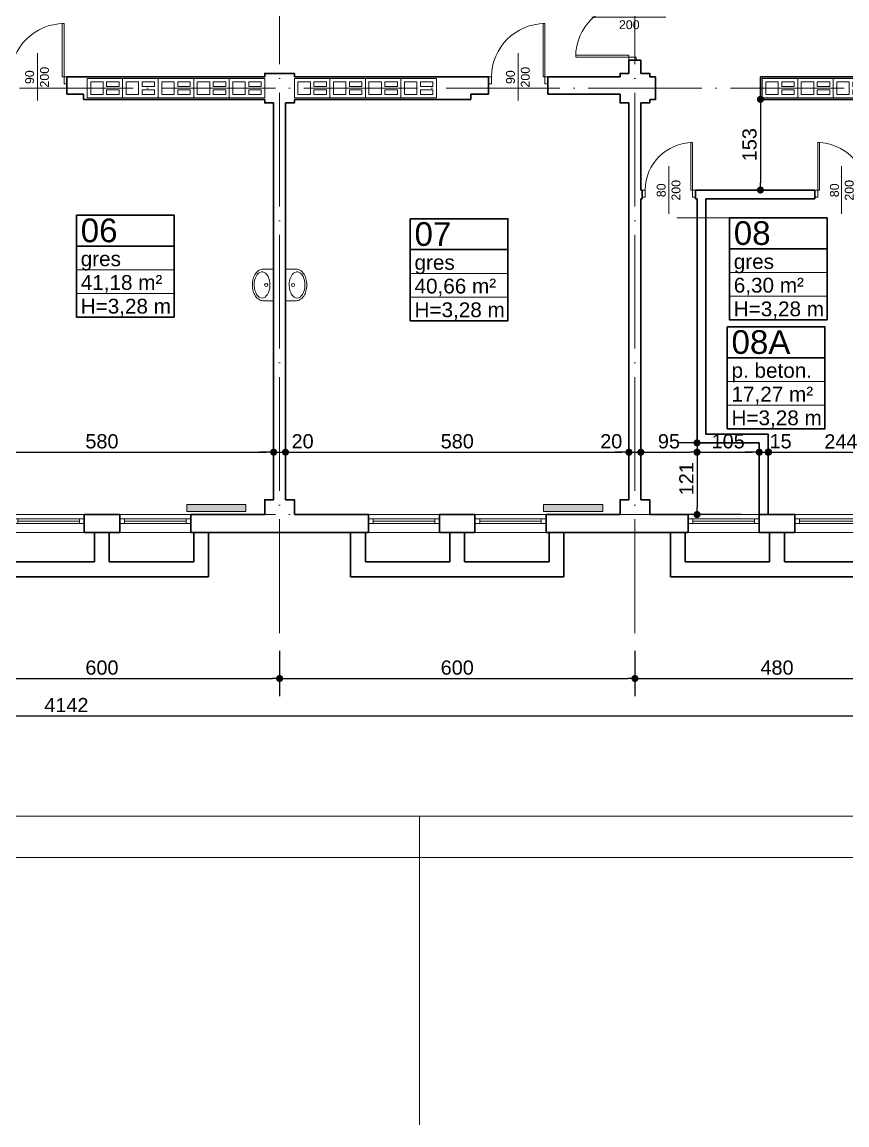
# Model space of a CAD drawing. Header units: millimetres. Extents: x 54 to 8480, y -22812 to 17434.
# Drawn here: x 3598 to 4991, y -18312 to -16450 of the extents above; entities that cross this region are included whole.
import ezdxf

# ---------------------------------------------------------------- set-up
doc = ezdxf.new("R2010")
doc.units = ezdxf.units.MM
doc.linetypes.add('ACAD_ISO04W100', pattern=[30, 24, -3, 0, -3])
for name, color, linetype, lineweight in [('000_armatura', 7, 'Continuous', 0), ('osie', 132, 'ACAD_ISO04W100', 0), ('PLATFORMA', 7, 'Continuous', 0), ('STOLARKA', 97, 'Continuous', 0), ('tabelki', 151, 'Continuous', 0), ('wymiary', 150, 'Continuous', 0)]:
    doc.layers.add(name, color=color, linetype=linetype, lineweight=lineweight)
doc.layers.add('grzejniki', color=104, linetype='Continuous')
doc.layers.add('TABELKI PO UWAGACH', color=5, linetype='Continuous')
doc.styles.get("Standard").update_dxf_attribs({"font": 'arial.ttf'})
doc.dimstyles.new('ISO-25', dxfattribs={"dimtxt": 24, "dimasz": 12, "dimexe": 30, "dimexo": 30, "dimgap": 6, "dimtad": 1, "dimdec": 0, "dimtxsty": 'Standard', "dimblk": 'DOT', "dimcen": 2.5, "dimadec": 0, "dimazin": 0, "dimtfac": 1, "dimtdec": 0, "dimtmove": 0, "dimatfit": 3, "dimldrblk": 'DOT', "dimfxl": 1, "dimarcsym": 0})

# ---------------------------------------------------------------- blocks, each defined once
blk = doc.blocks.new('A$C13771EA7')
at = {"color": 132, "linetype": 'ACAD_ISO04W100', "lineweight": 0, "ltscale": 8}
for p, q in [((2431, -2874), (2431, 166)), ((3031, -2874), (3031, 166)), ((-169, -1954), (4311, -1954)), ((-169, -2674), (4311, -2674))]:
    blk.add_line(p, q, dxfattribs=at)
blk = doc.blocks.new('A$C1D836454')
at = {"color": 82, "lineweight": 0}
for points in [[(0, -16.5), (60, -16.5), (60, 16.5), (0, 16.5)], [(6, -10.5), (27, -10.5), (27, 10.5), (6, 10.5)], [(33, 3), (54, 3), (54, 10.5), (33, 10.5)], [(33, -3), (54, -3), (54, -10.5), (33, -10.5)]]:
    blk.add_lwpolyline(points, close=True, dxfattribs=at)
blk = doc.blocks.new('A$C20DA20AD')
at = {"layer": 'STOLARKA', "lineweight": 0}
blk.add_line((45, -40), (45, 40), dxfattribs=at)
for points in [[(5, 0), (8, 0), (8, 80), (5, 80)], [(0, -12), (5, -12), (5, 0), (0, 0)], [(85, -12), (90, -12), (90, 0), (85, 0)]]:
    blk.add_lwpolyline(points, close=True, dxfattribs=at)
blk.add_arc((5, 0), 80, 0, 90, dxfattribs=at)
at = {"layer": 'STOLARKA', "lineweight": 0, "insert": (25.4, -37.7), "char_height": 15, "width": 74.399, "attachment_point": 1, "rotation": 90}
blk.add_mtext('\\pxqc;80\\P200', dxfattribs=at)
blk = doc.blocks.new('A$C08616DCC')
at = {"layer": 'STOLARKA', "lineweight": 0}
blk.add_line((-72.5, 62.5), (-72.5, -62.5), dxfattribs=at)
for points in [[(-140, 12), (-145, 12), (-145, 0), (-140, 0)], [(-137, 0), (-140, 0), (-140, -45), (-137, -45)], [(-5, 0), (-8, 0), (-8, -90), (-5, -90)], [(0, 12), (-5, 12), (-5, 0), (0, 0)]]:
    blk.add_lwpolyline(points, close=True, dxfattribs=at)
for centre, radius, start, end in [((-140, 0), 45, 270, 0), ((-5, 0), 90, 180, 270)]:
    blk.add_arc(centre, radius, start, end, dxfattribs=at)
blk = doc.blocks.new('_Dot')
at = {"color": 0, "linetype": 'ByBlock', "lineweight": -2}
blk.add_line((-0.5, 0), (-1, 0), dxfattribs=at)
at = {"color": 0, "linetype": 'ByBlock', "lineweight": 0, "const_width": 0.5}
blk.add_lwpolyline([(-0.25, 0, 1), (0.25, 0, 1)], format="xyb", close=True, dxfattribs=at)
blk = doc.blocks.new('*D701')
at = {"layer": 'Defpoints', "color": 0, "linetype": 'Continuous', "lineweight": 30}
for p in [(3432.6, -17481.3), (4032.6, -17481.3), (4032.6, -17558.1)]:
    blk.add_point(p, dxfattribs=at)
at = {"layer": 'wymiary', "color": 0, "linetype": 'Continuous', "lineweight": -2}
for p, q in [((3432.6, -17511.3), (3432.6, -17588.1)), ((4032.6, -17511.3), (4032.6, -17588.1)), ((3444.6, -17558.1), (4020.6, -17558.1))]:
    blk.add_line(p, q, dxfattribs=at)
at = {"layer": 'wymiary', "color": 0, "linetype": 'Continuous', "lineweight": -2, "xscale": 12, "yscale": 12, "zscale": 12, "rotation": 180}
blk.add_blockref('_Dot', (3432.6, -17558.1), dxfattribs=at)
at = {"layer": 'wymiary', "color": 0, "linetype": 'Continuous', "lineweight": -2, "xscale": 12, "yscale": 12, "zscale": 12}
blk.add_blockref('_Dot', (4032.6, -17558.1), dxfattribs=at)
at = {"layer": 'wymiary', "color": 0, "linetype": 'Continuous', "lineweight": 0, "insert": (3732.6, -17539.8), "char_height": 24, "attachment_point": 5}
blk.add_mtext('600', dxfattribs=at)
blk = doc.blocks.new('*D702')
at = {"layer": 'Defpoints', "color": 0, "linetype": 'Continuous', "lineweight": 30}
for p in [(4032.6, -17481.3), (4632.6, -17481.3), (4632.6, -17558.1)]:
    blk.add_point(p, dxfattribs=at)
at = {"layer": 'wymiary', "color": 0, "linetype": 'Continuous', "lineweight": -2}
for p, q in [((4032.6, -17511.3), (4032.6, -17588.1)), ((4632.6, -17511.3), (4632.6, -17588.1)), ((4044.6, -17558.1), (4620.6, -17558.1))]:
    blk.add_line(p, q, dxfattribs=at)
at = {"layer": 'wymiary', "color": 0, "linetype": 'Continuous', "lineweight": -2, "xscale": 12, "yscale": 12, "zscale": 12, "rotation": 180}
blk.add_blockref('_Dot', (4032.6, -17558.1), dxfattribs=at)
at = {"layer": 'wymiary', "color": 0, "linetype": 'Continuous', "lineweight": -2, "xscale": 12, "yscale": 12, "zscale": 12}
blk.add_blockref('_Dot', (4632.6, -17558.1), dxfattribs=at)
at = {"layer": 'wymiary', "color": 0, "linetype": 'Continuous', "lineweight": 0, "insert": (4332.6, -17539.8), "char_height": 24, "attachment_point": 5}
blk.add_mtext('600', dxfattribs=at)
blk = doc.blocks.new('*D703')
at = {"layer": 'Defpoints', "color": 0, "linetype": 'Continuous', "lineweight": 30}
for p in [(4632.6, -17481.3), (5112.6, -17481.3), (5112.6, -17558.1)]:
    blk.add_point(p, dxfattribs=at)
at = {"layer": 'wymiary', "color": 0, "linetype": 'Continuous', "lineweight": -2}
for p, q in [((4632.6, -17511.3), (4632.6, -17588.1)), ((5112.6, -17511.3), (5112.6, -17588.1)), ((4644.6, -17558.1), (5100.6, -17558.1))]:
    blk.add_line(p, q, dxfattribs=at)
at = {"layer": 'wymiary', "color": 0, "linetype": 'Continuous', "lineweight": -2, "xscale": 12, "yscale": 12, "zscale": 12, "rotation": 180}
blk.add_blockref('_Dot', (4632.6, -17558.1), dxfattribs=at)
at = {"layer": 'wymiary', "color": 0, "linetype": 'Continuous', "lineweight": -2, "xscale": 12, "yscale": 12, "zscale": 12}
blk.add_blockref('_Dot', (5112.6, -17558.1), dxfattribs=at)
at = {"layer": 'wymiary', "color": 0, "linetype": 'Continuous', "lineweight": 0, "insert": (4872.6, -17539.8), "char_height": 24, "attachment_point": 5}
blk.add_mtext('480', dxfattribs=at)
blk = doc.blocks.new('*D705')
at = {"layer": 'Defpoints', "color": 0, "linetype": 'Continuous', "lineweight": 30}
for p in [(1601.6, -17315.3), (5743.6, -17315.3), (5743.6, -17621)]:
    blk.add_point(p, dxfattribs=at)
at = {"layer": 'wymiary', "color": 0, "linetype": 'Continuous', "lineweight": -2}
for p, q in [((1601.6, -17345.3), (1601.6, -17651)), ((5743.6, -17345.3), (5743.6, -17651)), ((1613.6, -17621), (5731.6, -17621))]:
    blk.add_line(p, q, dxfattribs=at)
at = {"layer": 'wymiary', "color": 0, "linetype": 'Continuous', "lineweight": -2, "xscale": 12, "yscale": 12, "zscale": 12, "rotation": 180}
blk.add_blockref('_Dot', (1601.6, -17621), dxfattribs=at)
at = {"layer": 'wymiary', "color": 0, "linetype": 'Continuous', "lineweight": -2, "xscale": 12, "yscale": 12, "zscale": 12}
blk.add_blockref('_Dot', (5743.6, -17621), dxfattribs=at)
at = {"layer": 'wymiary', "color": 0, "linetype": 'Continuous', "lineweight": 0, "insert": (3672.6, -17602.9), "char_height": 24, "attachment_point": 5}
blk.add_mtext('4142', dxfattribs=at)
blk = doc.blocks.new('*D717')
at = {"layer": 'Defpoints', "color": 0, "linetype": 'Continuous', "lineweight": 0}
for p in [(3442.6, -17176), (4022.6, -17176), (4022.6, -17176)]:
    blk.add_point(p, dxfattribs=at)
at = {"layer": 'wymiary', "color": 0, "linetype": 'Continuous', "lineweight": -2}
blk.add_line((3454.6, -17176), (4010.6, -17176), dxfattribs=at)
at = {"layer": 'wymiary', "color": 0, "linetype": 'Continuous', "lineweight": -2, "xscale": 12, "yscale": 12, "zscale": 12, "rotation": 180}
blk.add_blockref('_Dot', (3442.6, -17176), dxfattribs=at)
at = {"layer": 'wymiary', "color": 0, "linetype": 'Continuous', "lineweight": -2, "xscale": 12, "yscale": 12, "zscale": 12}
blk.add_blockref('_Dot', (4022.6, -17176), dxfattribs=at)
at = {"layer": 'wymiary', "color": 0, "linetype": 'Continuous', "lineweight": 0, "insert": (3732.6, -17157.7), "char_height": 24, "attachment_point": 5}
blk.add_mtext('580', dxfattribs=at)
blk = doc.blocks.new('*D718')
at = {"layer": 'Defpoints', "color": 0, "linetype": 'Continuous', "lineweight": 0}
for p in [(4022.6, -17176), (4042.6, -17176), (4042.6, -17176)]:
    blk.add_point(p, dxfattribs=at)
at = {"layer": 'wymiary', "color": 0, "linetype": 'Continuous', "lineweight": -2}
for p, q in [((4010.6, -17176), (3998.6, -17176)), ((4022.6, -17176), (4042.6, -17176)), ((4054.6, -17176), (4066.6, -17176))]:
    blk.add_line(p, q, dxfattribs=at)
at = {"layer": 'wymiary', "color": 0, "linetype": 'Continuous', "lineweight": -2, "xscale": 12, "yscale": 12, "zscale": 12}
blk.add_blockref('_Dot', (4022.6, -17176), dxfattribs=at)
at = {"layer": 'wymiary', "color": 0, "linetype": 'Continuous', "lineweight": -2, "xscale": 12, "yscale": 12, "zscale": 12, "rotation": 180}
blk.add_blockref('_Dot', (4042.6, -17176), dxfattribs=at)
at = {"layer": 'wymiary', "color": 0, "linetype": 'Continuous', "lineweight": 0, "insert": (4071.5, -17157.7), "char_height": 24, "attachment_point": 5}
blk.add_mtext('20', dxfattribs=at)
blk = doc.blocks.new('*D719')
at = {"layer": 'Defpoints', "color": 0, "linetype": 'Continuous', "lineweight": 0}
for p in [(4042.6, -17176), (4622.6, -17176), (4622.6, -17176)]:
    blk.add_point(p, dxfattribs=at)
at = {"layer": 'wymiary', "color": 0, "linetype": 'Continuous', "lineweight": -2}
blk.add_line((4054.6, -17176), (4610.6, -17176), dxfattribs=at)
at = {"layer": 'wymiary', "color": 0, "linetype": 'Continuous', "lineweight": -2, "xscale": 12, "yscale": 12, "zscale": 12, "rotation": 180}
blk.add_blockref('_Dot', (4042.6, -17176), dxfattribs=at)
at = {"layer": 'wymiary', "color": 0, "linetype": 'Continuous', "lineweight": -2, "xscale": 12, "yscale": 12, "zscale": 12}
blk.add_blockref('_Dot', (4622.6, -17176), dxfattribs=at)
at = {"layer": 'wymiary', "color": 0, "linetype": 'Continuous', "lineweight": 0, "insert": (4332.6, -17157.7), "char_height": 24, "attachment_point": 5}
blk.add_mtext('580', dxfattribs=at)
blk = doc.blocks.new('*D720')
at = {"layer": 'Defpoints', "color": 0, "linetype": 'Continuous', "lineweight": 0}
for p in [(4622.6, -17176), (4642.6, -17176), (4642.6, -17176)]:
    blk.add_point(p, dxfattribs=at)
at = {"layer": 'wymiary', "color": 0, "linetype": 'Continuous', "lineweight": -2}
for p, q in [((4610.6, -17176), (4598.6, -17176)), ((4622.6, -17176), (4642.6, -17176)), ((4654.6, -17176), (4666.6, -17176))]:
    blk.add_line(p, q, dxfattribs=at)
at = {"layer": 'wymiary', "color": 0, "linetype": 'Continuous', "lineweight": -2, "xscale": 12, "yscale": 12, "zscale": 12}
blk.add_blockref('_Dot', (4622.6, -17176), dxfattribs=at)
at = {"layer": 'wymiary', "color": 0, "linetype": 'Continuous', "lineweight": -2, "xscale": 12, "yscale": 12, "zscale": 12, "rotation": 180}
blk.add_blockref('_Dot', (4642.6, -17176), dxfattribs=at)
at = {"layer": 'wymiary', "color": 0, "linetype": 'Continuous', "lineweight": 0, "insert": (4592.7, -17157.7), "char_height": 24, "attachment_point": 5}
blk.add_mtext('20', dxfattribs=at)
blk = doc.blocks.new('*D721')
at = {"layer": 'Defpoints', "color": 0, "linetype": 'Continuous', "lineweight": 0}
for p in [(4737.6, -17160.3), (4642.6, -17176), (4737.6, -17176)]:
    blk.add_point(p, dxfattribs=at)
at = {"layer": 'wymiary', "color": 0, "linetype": 'Continuous', "lineweight": -2}
for p, q in [((4654.6, -17176), (4725.6, -17176)), ((4737.6, -17190.3), (4737.6, -17206))]:
    blk.add_line(p, q, dxfattribs=at)
at = {"layer": 'wymiary', "color": 0, "linetype": 'Continuous', "lineweight": -2, "xscale": 12, "yscale": 12, "zscale": 12, "rotation": 180}
blk.add_blockref('_Dot', (4642.6, -17176), dxfattribs=at)
at = {"layer": 'wymiary', "color": 0, "linetype": 'Continuous', "lineweight": -2, "xscale": 12, "yscale": 12, "zscale": 12}
blk.add_blockref('_Dot', (4737.6, -17176), dxfattribs=at)
at = {"layer": 'wymiary', "color": 0, "linetype": 'Continuous', "lineweight": 0, "insert": (4690.1, -17157.7), "char_height": 24, "attachment_point": 5}
blk.add_mtext('95', dxfattribs=at)
blk = doc.blocks.new('*D722')
at = {"layer": 'Defpoints', "color": 0, "linetype": 'Continuous', "lineweight": 0}
for p in [(4737.6, -17160.3), (4842.6, -17160.3), (4842.6, -17176)]:
    blk.add_point(p, dxfattribs=at)
at = {"layer": 'wymiary', "color": 0, "linetype": 'Continuous', "lineweight": -2}
for p, q in [((4749.6, -17176), (4830.6, -17176)), ((4737.6, -17190.3), (4737.6, -17206)), ((4842.6, -17190.3), (4842.6, -17206))]:
    blk.add_line(p, q, dxfattribs=at)
at = {"layer": 'wymiary', "color": 0, "linetype": 'Continuous', "lineweight": -2, "xscale": 12, "yscale": 12, "zscale": 12, "rotation": 180}
blk.add_blockref('_Dot', (4737.6, -17176), dxfattribs=at)
at = {"layer": 'wymiary', "color": 0, "linetype": 'Continuous', "lineweight": -2, "xscale": 12, "yscale": 12, "zscale": 12}
blk.add_blockref('_Dot', (4842.6, -17176), dxfattribs=at)
at = {"layer": 'wymiary', "color": 0, "linetype": 'Continuous', "lineweight": 0, "insert": (4790.1, -17157.7), "char_height": 24, "attachment_point": 5}
blk.add_mtext('105', dxfattribs=at)
blk = doc.blocks.new('*D723')
at = {"layer": 'Defpoints', "color": 0, "linetype": 'Continuous', "lineweight": 0}
for p in [(4857.6, -17145.3), (4842.6, -17160.3), (4857.6, -17176)]:
    blk.add_point(p, dxfattribs=at)
at = {"layer": 'wymiary', "color": 0, "linetype": 'Continuous', "lineweight": -2}
for p, q in [((4830.6, -17176), (4818.6, -17176)), ((4842.6, -17176), (4857.6, -17176)), ((4857.6, -17175.3), (4857.6, -17206)), ((4869.6, -17176), (4881.6, -17176)), ((4842.6, -17190.3), (4842.6, -17206))]:
    blk.add_line(p, q, dxfattribs=at)
at = {"layer": 'wymiary', "color": 0, "linetype": 'Continuous', "lineweight": -2, "xscale": 12, "yscale": 12, "zscale": 12}
blk.add_blockref('_Dot', (4842.6, -17176), dxfattribs=at)
at = {"layer": 'wymiary', "color": 0, "linetype": 'Continuous', "lineweight": -2, "xscale": 12, "yscale": 12, "zscale": 12, "rotation": 180}
blk.add_blockref('_Dot', (4857.6, -17176), dxfattribs=at)
at = {"layer": 'wymiary', "color": 0, "linetype": 'Continuous', "lineweight": 0, "insert": (4878.6, -17157.7), "char_height": 24, "attachment_point": 5}
blk.add_mtext('15', dxfattribs=at)
blk = doc.blocks.new('*D724')
at = {"layer": 'Defpoints', "color": 0, "linetype": 'Continuous', "lineweight": 0}
for p in [(5102.6, -17145.3), (4858.4, -17175.9), (5102.6, -17175.9)]:
    blk.add_point(p, dxfattribs=at)
at = {"layer": 'wymiary', "color": 0, "linetype": 'Continuous', "lineweight": -2}
for p, q in [((4870.4, -17175.9), (5090.6, -17175.9)), ((5102.6, -17175.3), (5102.6, -17205.9))]:
    blk.add_line(p, q, dxfattribs=at)
at = {"layer": 'wymiary', "color": 0, "linetype": 'Continuous', "lineweight": -2, "xscale": 12, "yscale": 12, "zscale": 12, "rotation": 180}
blk.add_blockref('_Dot', (4858.4, -17175.9), dxfattribs=at)
at = {"layer": 'wymiary', "color": 0, "linetype": 'Continuous', "lineweight": -2, "xscale": 12, "yscale": 12, "zscale": 12}
blk.add_blockref('_Dot', (5102.6, -17175.9), dxfattribs=at)
at = {"layer": 'wymiary', "color": 0, "linetype": 'Continuous', "lineweight": 0, "insert": (4980.5, -17157.8), "char_height": 24, "attachment_point": 5}
blk.add_mtext('244', dxfattribs=at)
blk = doc.blocks.new('A$C6D0F178D')
at = {"lineweight": 30}
for p, q in [((-150, 0), (-150, -30)), ((-30, 0), (30, 0)), ((-30, 0), (-30, -30)), ((30, 0), (30, -30)), ((150, 0), (150, -30)), ((-180, -30), (-180, -105)), ((-155, -30), (-155, -80)), ((-30, -30), (30, -30)), ((-12.5, -80), (-12.5, -30)), ((12.5, -80), (12.5, -30)), ((155, -30), (155, -80)), ((180, -30), (180, -105)), ((-155, -80), (-12.5, -80)), ((12.5, -80), (155, -80)), ((-180, -105), (180, -105))]:
    blk.add_line(p, q, dxfattribs=at)
at = {"layer": 'STOLARKA', "color": 7, "lineweight": 0}
for p, q in [((-150, 0), (-30, 0)), ((150, 0), (30, 0)), ((-142, -11), (-38, -11)), ((142, -11), (38, -11)), ((-150, -30), (-30, -30)), ((150, -30), (30, -30))]:
    blk.add_line(p, q, dxfattribs=at)
for points in [[(-150, -7), (-30, -7), (-30, -15), (-150, -15)], [(-150, -7), (-142, -7), (-142, -15), (-150, -15)], [(-30, -7), (-38, -7), (-38, -15), (-30, -15)], [(150, -7), (30, -7), (30, -15), (150, -15)], [(30, -7), (38, -7), (38, -15), (30, -15)], [(150, -7), (142, -7), (142, -15), (150, -15)]]:
    blk.add_lwpolyline(points, close=True, dxfattribs=at)
blk = doc.blocks.new('A$C508466D2')
at = {"layer": 'grzejniki', "linetype": 'Continuous', "lineweight": 0}
blk.add_hatch(color=256, dxfattribs=at).paths.add_polyline_path([(-50, -12), (50, -12), (50, 0), (-50, 0)])
blk.add_lwpolyline([(-50, -12), (50, -12), (50, 0), (-50, 0)], close=True, dxfattribs=at)
blk = doc.blocks.new('*D779')
at = {"layer": 'Defpoints', "color": 0, "linetype": 'Continuous', "lineweight": 0}
for p in [(4842.6, -17160.3), (4737.6, -17281.3), (4842.6, -17281.3)]:
    blk.add_point(p, dxfattribs=at)
at = {"layer": 'wymiary', "color": 0, "linetype": 'Continuous', "lineweight": -2}
for p, q in [((4812.6, -17160.3), (4707.6, -17160.3)), ((4737.6, -17172.3), (4737.6, -17269.3)), ((4812.6, -17281.3), (4707.6, -17281.3))]:
    blk.add_line(p, q, dxfattribs=at)
at = {"layer": 'wymiary', "color": 0, "linetype": 'Continuous', "lineweight": -2, "xscale": 12, "yscale": 12, "zscale": 12}
for p, rotation in [((4737.6, -17160.3), 90), ((4737.6, -17281.3), 270)]:
    blk.add_blockref('_Dot', p, dxfattribs=dict(at, rotation=rotation))
at = {"layer": 'wymiary', "color": 0, "linetype": 'Continuous', "lineweight": 0, "insert": (4719.5, -17220.8), "char_height": 24, "attachment_point": 5, "rotation": 90}
blk.add_mtext('121', dxfattribs=at)
blk = doc.blocks.new('*D780')
at = {"layer": 'Defpoints', "color": 0, "linetype": 'Continuous', "lineweight": 0}
for p in [(4844.6, -16580.3), (4844.6, -16733.3), (4844.6, -16733.3)]:
    blk.add_point(p, dxfattribs=at)
at = {"layer": 'wymiary', "color": 0, "linetype": 'Continuous', "lineweight": -2}
blk.add_line((4844.6, -16592.3), (4844.6, -16721.3), dxfattribs=at)
at = {"layer": 'wymiary', "color": 0, "linetype": 'Continuous', "lineweight": -2, "xscale": 12, "yscale": 12, "zscale": 12}
for p, rotation in [((4844.6, -16580.3), 90), ((4844.6, -16733.3), 270)]:
    blk.add_blockref('_Dot', p, dxfattribs=dict(at, rotation=rotation))
at = {"layer": 'wymiary', "color": 0, "linetype": 'Continuous', "lineweight": 0, "insert": (4826.3, -16656.8), "char_height": 24, "attachment_point": 5, "rotation": 90}
blk.add_mtext('153', dxfattribs=at)
blk = doc.blocks.new('A$C4F134952')
for p, q in [((0, 26.6), (-18, 26.6)), ((0, -26.6), (0, 26.6)), ((-18, -26.6), (0, -26.6))]:
    blk.add_line(p, q)
blk.add_lwpolyline([(-18, 26.6, 0.138474), (-24.4, 24.8, 0.107069), (-30.7, 18.8, 0.080452), (-34.5, 10.6, 0.068264), (-35.9, 0, 0.068264), (-34.5, -10.6, 0.080452), (-30.7, -18.8, 0.107069), (-24.4, -24.8, 0.138474), (-18, -26.6, 0.138474)], format="xyb")
at = {"flags": 128}
blk.add_lwpolyline([(-19.5, -22.2), (-17, -21.8), (-14.6, -20.6), (-12.4, -18.6), (-10.4, -16), (-8.8, -12.9), (-7.5, -9.2), (-6.7, -5.2), (-6.3, -1), (-6.4, 3.2), (-7, 7.3), (-8.1, 11.1), (-9.5, 14.5), (-11.4, 17.4), (-13.5, 19.7), (-15.8, 21.3), (-18.3, 22.1), (-20.8, 22.1), (-23.3, 21.3), (-25.6, 19.7), (-27.7, 17.4), (-29.6, 14.5), (-31, 11.1), (-32.1, 7.3), (-32.7, 3.2), (-32.8, -1), (-32.4, -5.2), (-31.6, -9.2), (-30.3, -12.9), (-28.7, -16), (-26.7, -18.6), (-24.5, -20.6), (-22.1, -21.8)], close=True, dxfattribs=at)
blk.add_circle((-12.6, 0), 2.66)

msp = doc.modelspace()

# ---------------------------------------------------------------- linework, layer by layer
at = {"linetype": 'Continuous', "lineweight": 30}
for p, q in [((4622.6, -16513.8), (4642.6, -16513.8)), ((4622.6, -16513.8), (4622.6, -16536.3)), ((4642.6, -16513.8), (4642.6, -16536.3)), ((3673.6, -16571.3), (3673.6, -16542.3)), ((4385.6, -16571.3), (4385.6, -16542.3)), ((4485.6, -16571.3), (4485.6, -16542.3)), ((4667.6, -16542.3), (4657.6, -16542.3)), ((3701.6, -16580.3), (3701.6, -16571.3)), ((4355.6, -16580.3), (4355.6, -16571.3)), ((4022.6, -17256.3), (4022.6, -16586.3)), ((4042.6, -17256.3), (4042.6, -16586.3)), ((4622.6, -17256.3), (4622.6, -16586.3)), ((4642.6, -16733.3), (4642.6, -16586.3)), ((4667.6, -16580.3), (4657.6, -16580.3)), ((4645.1, -16733.3), (4645.1, -16748.3)), ((4735.1, -16733.3), (4735.1, -16748.3)), ((4936.6, -16733.3), (4936.6, -16748.3)), ((4642.6, -17256.3), (4642.6, -16748.3)), ((4737.6, -17160.3), (4737.6, -16748.3)), ((4752.6, -17145.3), (4752.6, -16748.3)), ((4857.6, -17281.3), (4857.6, -17145.3)), ((4842.6, -17281.3), (4842.6, -17160.3))]:
    msp.add_line(p, q, dxfattribs=at)
at = {"lineweight": 30}
for p, q in [((4007.6, -16542.3), (3673.6, -16542.3)), ((4057.6, -16542.3), (4385.6, -16542.3)), ((4485.6, -16542.3), (4607.6, -16542.3)), ((4667.6, -16542.3), (4667.6, -16580.3)), ((5087.6, -16542.3), (4844.6, -16542.3)), ((4844.6, -16542.3), (4844.6, -16580.3)), ((3673.6, -16571.3), (3701.6, -16571.3)), ((4355.6, -16571.3), (4385.6, -16571.3)), ((4485.6, -16571.3), (4607.6, -16571.3)), ((4007.6, -16580.3), (3701.6, -16580.3)), ((4057.6, -16580.3), (4355.6, -16580.3)), ((5087.6, -16580.3), (4844.6, -16580.3)), ((4645.1, -16733.3), (4642.6, -16733.3)), ((4936.6, -16733.3), (4735.1, -16733.3)), ((4645.1, -16748.3), (4642.6, -16748.3)), ((4737.6, -16748.3), (4735.1, -16748.3)), ((4936.6, -16748.3), (4752.6, -16748.3)), ((4752.6, -17145.3), (4857.6, -17145.3)), ((4737.6, -17160.3), (4842.6, -17160.3)), ((3882.6, -17281.3), (4007.6, -17281.3)), ((4057.6, -17281.3), (4182.6, -17281.3)), ((4482.6, -17281.3), (4607.6, -17281.3)), ((4657.6, -17281.3), (4722.6, -17281.3)), ((3882.6, -17311.3), (4182.6, -17311.3)), ((4482.6, -17311.3), (4722.6, -17311.3))]:
    msp.add_line(p, q, dxfattribs=at)
for points in [[(4057.6, -16542.3), (4057.6, -16536.3), (4007.6, -16536.3), (4007.6, -16542.3)], [(4622.6, -16536.3), (4607.6, -16536.3), (4607.6, -16542.3)], [(4657.6, -16542.3), (4657.6, -16536.3), (4642.6, -16536.3)], [(4607.6, -16571.3), (4607.6, -16586.3), (4622.6, -16586.3)], [(4007.6, -16580.3), (4007.6, -16586.3), (4022.6, -16586.3)], [(4042.6, -16586.3), (4057.6, -16586.3), (4057.6, -16580.3)], [(4642.6, -16586.3), (4657.6, -16586.3), (4657.6, -16580.3)], [(4022.6, -17256.3), (4007.6, -17256.3), (4007.6, -17281.3)], [(4057.6, -17281.3), (4057.6, -17256.3), (4042.6, -17256.3)], [(4622.6, -17256.3), (4607.6, -17256.3), (4607.6, -17281.3)], [(4657.6, -17281.3), (4657.6, -17256.3), (4642.6, -17256.3)]]:
    msp.add_lwpolyline(points, dxfattribs=at)
at = {"layer": 'PLATFORMA', "color": 7, "lineweight": 0}
msp.add_line((4269.1, -17790.5), (4269.1, -18311.9), dxfattribs=at)
for points in [[(917.8, -17860.5), (7011.6, -17860.5), (7011.6, -14125.5), (917.8, -14125.5)], [(1301.6, -17790.5), (6941.6, -17790.5), (6941.6, -14195.5), (1301.6, -14195.5)]]:
    msp.add_lwpolyline(points, close=True, dxfattribs=at)
at = {"layer": 'STOLARKA', "lineweight": 0}
for p, q in [((3623.6, -16582.3), (3623.6, -16502.3)), ((4435.6, -16582.3), (4435.6, -16502.3)), ((4690.1, -16773.3), (4690.1, -16693.3))]:
    msp.add_line(p, q, dxfattribs=at)
for points in [[(3668.6, -16542.3), (3665.6, -16542.3), (3665.6, -16452.3), (3668.6, -16452.3)], [(4480.6, -16542.3), (4477.6, -16542.3), (4477.6, -16452.3), (4480.6, -16452.3)], [(3673.6, -16554.3), (3668.6, -16554.3), (3668.6, -16542.3), (3673.6, -16542.3)], [(4390.6, -16554.3), (4385.6, -16554.3), (4385.6, -16542.3), (4390.6, -16542.3)], [(4485.6, -16554.3), (4480.6, -16554.3), (4480.6, -16542.3), (4485.6, -16542.3)], [(4730.1, -16733.3), (4727.1, -16733.3), (4727.1, -16653.3), (4730.1, -16653.3)], [(4650.1, -16745.3), (4645.1, -16745.3), (4645.1, -16733.3), (4650.1, -16733.3)], [(4735.1, -16745.3), (4730.1, -16745.3), (4730.1, -16733.3), (4735.1, -16733.3)]]:
    msp.add_lwpolyline(points, close=True, dxfattribs=at)
for centre, radius in [((3668.6, -16542.3), 90), ((4480.6, -16542.3), 90), ((4730.1, -16733.3), 80)]:
    msp.add_arc(centre, radius, 90, 180, dxfattribs=at)
at = {"layer": 'TABELKI PO UWAGACH', "color": 30, "linetype": 'Continuous', "lineweight": 0}
for p, q in [((4792.4, -16780.1), (4703.6, -16780.1)), ((3689.5, -16867.9), (3854.4, -16867.9)), ((4253.3, -16874), (4418.2, -16874)), ((4792.4, -16872.5), (4957.3, -16872.5)), ((3689.5, -16907.9), (3854.4, -16907.9)), ((4253.3, -16914), (4418.2, -16914)), ((4792.4, -16912.5), (4957.3, -16912.5)), ((4788.6, -17056.5), (4953.5, -17056.5)), ((4788.6, -17096.5), (4953.5, -17096.5))]:
    msp.add_line(p, q, dxfattribs=at)
at = {"layer": 'TABELKI PO UWAGACH', "color": 30, "linetype": 'Continuous', "lineweight": 30}
for p, q in [((3689.5, -16827.9), (3854.4, -16827.9)), ((4792.4, -16832.5), (4957.3, -16832.5)), ((4253.3, -16834), (4418.2, -16834)), ((4788.6, -17016.5), (4953.5, -17016.5))]:
    msp.add_line(p, q, dxfattribs=at)
for points in [[(3689.5, -16775.6), (3854.4, -16775.6), (3854.4, -16947.9), (3689.5, -16947.9)], [(4253.3, -16781.7), (4418.2, -16781.7), (4418.2, -16954), (4253.3, -16954)], [(4792.4, -16780.1), (4957.3, -16780.1), (4957.3, -16952.5), (4792.4, -16952.5)], [(4788.6, -16964.1), (4953.5, -16964.1), (4953.5, -17136.5), (4788.6, -17136.5)]]:
    msp.add_lwpolyline(points, close=True, dxfattribs=at)

# ---------------------------------------------------------------- block references
at = {"linetype": 'Continuous', "lineweight": 30, "rotation": 270}
msp.add_blockref('A$C08616DCC', (4622.6, -16513.8), dxfattribs=at)
at = {"color": 7, "lineweight": 30}
for p in [(3707.6, -16561.3), (3767.6, -16561.3), (3827.6, -16561.3), (3887.6, -16561.3), (3947.6, -16561.3), (4057.6, -16561.3), (4117.6, -16561.3), (4177.6, -16561.3), (4237.6, -16561.3), (4847.6, -16561.3), (4907.6, -16561.3), (4967.6, -16561.3)]:
    msp.add_blockref('A$C1D836454', p, dxfattribs=at)
at = {"linetype": 'Continuous', "lineweight": 0}
for p in [(3732.6, -17281.3), (4332.6, -17281.3), (4872.6, -17281.3)]:
    msp.add_blockref('A$C6D0F178D', p, dxfattribs=at)
at = {"layer": '000_armatura'}
msp.add_blockref('A$C4F134952', (4022.6, -16893.6), dxfattribs=at)
at = {"layer": '000_armatura', "xscale": -1, "rotation": 359.9999999999997}
msp.add_blockref('A$C4F134952', (4042.6, -16893.6), dxfattribs=at)
at = {"layer": 'grzejniki', "linetype": 'Continuous', "lineweight": 0}
for p in [(3925.7, -17264.3), (4528.2, -17264.3)]:
    msp.add_blockref('A$C508466D2', p, dxfattribs=at)
at = {"layer": 'osie', "lineweight": 30}
msp.add_blockref('A$C13771EA7', (1601.6, -14607.3), dxfattribs=at)
at = {"layer": 'STOLARKA', "lineweight": 30}
msp.add_blockref('A$C20DA20AD', (4936.6, -16733.3), dxfattribs=at)

# ---------------------------------------------------------------- texts
at = {"layer": 'STOLARKA', "lineweight": 0, "insert": (4660.3, -16421.7), "char_height": 15, "width": 74.399, "attachment_point": 3}
msp.add_mtext('\\pxqc;160\\P200', dxfattribs=at)
at = {"layer": 'STOLARKA', "lineweight": 0, "char_height": 15, "width": 74.399, "attachment_point": 7, "rotation": 90}
for s, insert in [('\\pxqc;90\\P200', (3643.2, -16580)), ('\\pxqc;90\\P200', (4455.2, -16580)), ('\\pxqc;80\\P200', (4709.7, -16771))]:
    msp.add_mtext(s, dxfattribs=dict(at, insert=insert))
at = {"layer": 'tabelki', "color": 5, "linetype": 'Continuous', "lineweight": 0, "attachment_point": 1}
for s, insert, char_height, width in [('\\pxql;06', (3696.8, -16781.5), 40, 47.056), ('\\pxql;07', (4260.5, -16787.6), 40, 47.056), ('\\pxql;08', (4799.6, -16786), 40, 47.056), ('\\pxql;gres', (3696.8, -16836.9), 25, 194.396), ('\\pxql;gres', (4260.5, -16843), 25, 194.396), ('\\pxql;gres', (4799.6, -16841.5), 25, 194.396), ('\\pxql;41,18 m²', (3696.8, -16876.9), 25, 160.906), ('\\pxql;40,66 m²', (4260.5, -16883), 25, 160.906), ('\\pxql;6,30 m²', (4799.6, -16881.5), 25, 160.906), ('\\pxql;H=3,28 m', (3696.8, -16916.9), 25, 182.523), ('\\pxql;H=3,28 m', (4260.5, -16923), 25, 182.523), ('\\pxql;H=3,28 m', (4799.6, -16921.5), 25, 182.523), ('\\pxql;08A', (4795.8, -16970), 40, 47.056), ('\\pxql;p. beton.', (4795.8, -17025.4), 25, 194.396), ('\\pxql;17,27 m²', (4795.8, -17065.4), 25, 160.906), ('\\pxql;H=3,28 m', (4795.8, -17105.4), 25, 182.523)]:
    msp.add_mtext(s, dxfattribs=dict(at, insert=insert, char_height=char_height, width=width))

# ---------------------------------------------------------------- dimensions: what is measured, and where the dimension line sits
at = {"layer": 'wymiary', "linetype": 'Continuous', "lineweight": 0}
for base, p1, p2, picture, middle in [((4844.6, -16733.3), (4844.6, -16580.3), (4844.6, -16733.3), '*D780', (4826.3, -16656.8)), ((4737.6, -17281.3), (4842.6, -17160.3), (4842.6, -17281.3), '*D779', (4719.5, -17220.8))]:
    dim = msp.add_linear_dim(base=base, p1=p1, p2=p2, angle=90, dimstyle='ISO-25', dxfattribs=at)
    dim.commit()
    dim.dimension.update_dxf_attribs({"geometry": picture, "text_midpoint": middle})
for base, p1, p2, picture, middle in [((4022.6, -17176), (3442.6, -17176), (4022.6, -17176), '*D717', (3732.6, -17157.7)), ((4622.6, -17176), (4042.6, -17176), (4622.6, -17176), '*D719', (4332.6, -17157.7)), ((4737.6, -17176), (4642.6, -17176), (4737.6, -17160.3), '*D721', (4690.1, -17157.7)), ((4842.6, -17176), (4737.6, -17160.3), (4842.6, -17160.3), '*D722', (4790.1, -17157.7)), ((5102.6, -17175.9), (4858.4, -17175.9), (5102.6, -17145.3), '*D724', (4980.5, -17157.8)), ((4032.6, -17558.1), (3432.6, -17481.3), (4032.6, -17481.3), '*D701', (3732.6, -17539.8)), ((4632.6, -17558.1), (4032.6, -17481.3), (4632.6, -17481.3), '*D702', (4332.6, -17539.8)), ((5112.6, -17558.1), (4632.6, -17481.3), (5112.6, -17481.3), '*D703', (4872.6, -17539.8))]:
    dim = msp.add_linear_dim(base=base, p1=p1, p2=p2, dimstyle='ISO-25', override={"dimtmove": 1}, dxfattribs=at)
    dim.commit()
    dim.dimension.update_dxf_attribs({"geometry": picture, "text_midpoint": middle})
for base, p1, p2, picture, middle in [((4042.6, -17176), (4022.6, -17176), (4042.6, -17176), '*D718', (4071.5, -17176)), ((4642.6, -17176), (4622.6, -17176), (4642.6, -17176), '*D720', (4592.7, -17176)), ((4857.6, -17176), (4842.6, -17160.3), (4857.6, -17145.3), '*D723', (4878.6, -17176))]:
    dim = msp.add_linear_dim(base=base, p1=p1, p2=p2, dimstyle='ISO-25', override={"dimtmove": 1}, dxfattribs=at)
    dim.commit()
    dim.dimension.update_dxf_attribs({"geometry": picture, "text_midpoint": middle, "dimtype": 160})
dim = msp.add_linear_dim(base=(5743.6, -17621), p1=(1601.6, -17315.3), p2=(5743.6, -17315.3), dimstyle='ISO-25', dxfattribs=at)
dim.commit()
dim.dimension.update_dxf_attribs({"geometry": '*D705', "text_midpoint": (3672.6, -17602.9)})

doc.saveas('drawing.dxf')
